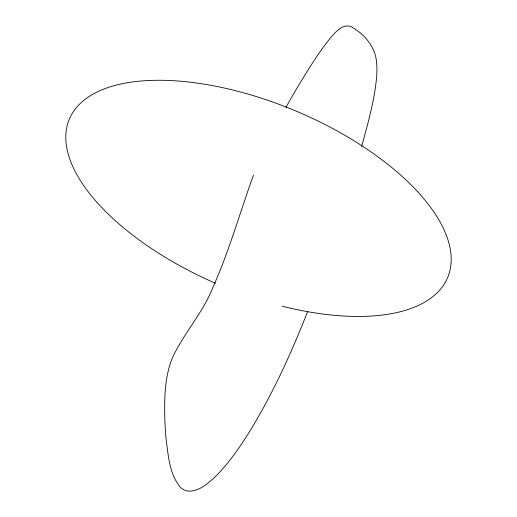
<?xml version="1.0" encoding="UTF-8"?>
<svg xmlns="http://www.w3.org/2000/svg" width="517" height="517" viewBox="0 0 517 517"><rect width="100%" height="100%" fill="white"/><g stroke="black" fill="none" stroke-linecap="round" stroke-linejoin="round"><path stroke-width="0.78" d="M361.642 146.531C367.955 123.253 374.754 99.852 376.719 75.708A67.443 21.449 -71.3 0 0 376.628 63.339C375.904 47.228 364.446 33.857 350.784 26.496C342.836 23.737 336.334 31.466 331.546 36.629C319.668 50.853 310.019 66.758 300.345 82.513A446.824 142.091 -71.3 0 0 288.88 102.146L285.927 107.4M253.453 175.231C239.83 212.739 229.109 251.359 212.707 287.827C202.78 312.901 184.046 333.013 172.672 357.253A27.718 8.815 -71.3 0 0 169.382 366.527C164.283 384.396 164.38 403.215 164.929 421.626A348.458 110.812 -71.3 0 0 166.035 438.526C168.29 455.206 169.188 474.011 180.517 487.434A124.959 39.738 -71.3 0 0 188.136 491.092C198.942 491.667 207.692 483.66 215.143 476.855C227.952 464.195 238.305 449.331 247.947 434.202C272.02 395.499 291.019 353.867 307.647 311.499M215.395 283.251A205.075 95.012 22.7 0 1 103.077 89.37A205.075 95.012 22.7 0 1 424.651 199.743A205.075 95.012 22.7 0 1 282.379 306.245"/></g></svg>
